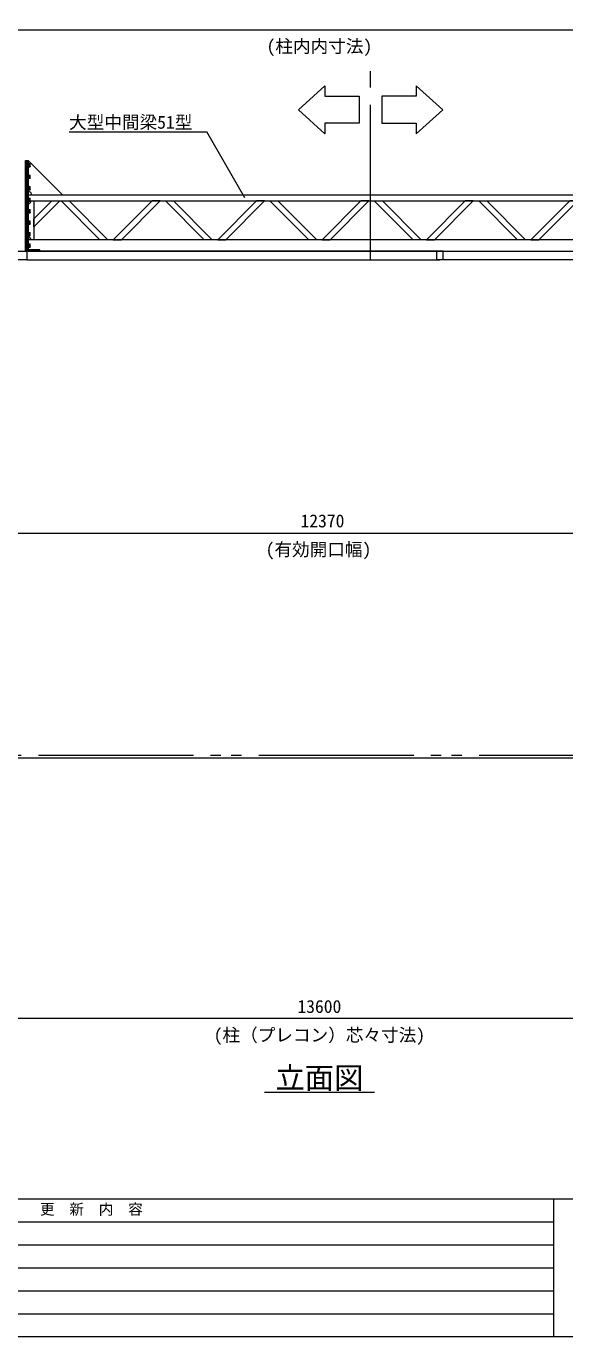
# Model space of a CAD drawing. Units: millimetres, scale not verified. Extents: x -16120 to 16120, y -26100 to 26100.
# Drawn here: x -7956 to -3261, y -26100 to -14688 of the extents above; entities that cross this region are included whole.
import ezdxf
from ezdxf.enums import TextEntityAlignment as Align

# ---------------------------------------------------------------- set-up
doc = ezdxf.new("R2010")
doc.units = ezdxf.units.MM
doc.header["$LTSCALE"] = 150
for name, pattern in [('CHAIN2', [12, 9, -1, 1, -1]), ('DASHED1', [1.8, 1.2, -0.6]), ('DOUBLE_CHAIN2', [12.8, 9, -1, 0.6, -0.6, 0.6, -1])]:
    doc.linetypes.add(name, pattern=pattern)
for name, color, linetype, lineweight in [('0-5_ﾍﾞｰｽﾗｲﾝ', 134, 'Continuous', 18), ('0-6_ﾎﾞﾙﾄ類', 134, 'Continuous', 18), ('0-8_ﾜｲﾔｰﾛｰﾌﾟ', 134, 'DOUBLE_CHAIN2', 18), ('0-A_図面枠', 134, 'Continuous', 18), ('0-B_寸法', 134, 'Continuous', 18), ('0-D_大型中間梁51', 134, 'Continuous', 18), ('1-0_大型連結用梁42', 134, 'Continuous', 18), ('1-6_通芯', 134, 'CHAIN2', 18), ('1-B_文字', 134, 'Continuous', 18)]:
    doc.layers.add(name, color=color, linetype=linetype, lineweight=lineweight)
doc.styles.add('ＭＳ ゴシック', font='')
doc.styles.get('ＭＳ ゴシック').set_extended_font_data('MS Gothic')

msp = doc.modelspace()

# ---------------------------------------------------------------- linework, layer by layer
at = {"layer": '0-5_ﾍﾞｰｽﾗｲﾝ'}
msp.add_line((-13950.3, -21060), (1899.7, -21060), dxfattribs=at)
at = {"layer": '0-6_ﾎﾞﾙﾄ類'}
for p, q in [((-7934.3, -15896.8), (-7938.3, -15897.9)), ((-7934.3, -15898.1), (-7938.3, -15899.2)), ((-7931.3, -15911.8), (-7931.3, -15884.1)), ((-7931.3, -15884.1), (-7922.6, -15884.1)), ((-7931.3, -15891.1), (-7922.6, -15891.1)), ((-7931.3, -15904.9), (-7922.6, -15904.9)), ((-7931.3, -15911.8), (-7922.6, -15911.8)), ((-7921.3, -15886.5), (-7922.6, -15884.1)), ((-7921.3, -15909.5), (-7922.6, -15911.8)), ((-7921.3, -15909.5), (-7921.3, -15886.5)), ((-7934.3, -15996.8), (-7938.3, -15997.9)), ((-7934.3, -15998.1), (-7938.3, -15999.2)), ((-7931.3, -16011.9), (-7931.3, -15984.2)), ((-7931.3, -15984.2), (-7922.6, -15984.2)), ((-7931.3, -15991.1), (-7922.6, -15991.1)), ((-7931.3, -16004.9), (-7922.6, -16004.9)), ((-7931.3, -16011.9), (-7922.6, -16011.9)), ((-7931.3, -16111.9), (-7931.3, -16084.1)), ((-7931.3, -16084.1), (-7922.6, -16084.1)), ((-7921.3, -15986.5), (-7922.6, -15984.2)), ((-7921.3, -16009.5), (-7922.6, -16011.9)), ((-7921.3, -16086.5), (-7922.6, -16084.1)), ((-7921.3, -16009.5), (-7921.3, -15986.5)), ((-7921.3, -16109.5), (-7921.3, -16086.5)), ((-7934.3, -16096.8), (-7938.3, -16097.9)), ((-7934.3, -16098.1), (-7938.3, -16099.2)), ((-7934.3, -16196.8), (-7938.3, -16197.9)), ((-7934.3, -16198.1), (-7938.3, -16199.2)), ((-7931.3, -16091.1), (-7922.6, -16091.1)), ((-7931.3, -16104.9), (-7922.6, -16104.9)), ((-7931.3, -16111.9), (-7922.6, -16111.9)), ((-7931.3, -16211.8), (-7931.3, -16184.1)), ((-7931.3, -16184.1), (-7922.6, -16184.1)), ((-7931.3, -16191.1), (-7922.6, -16191.1)), ((-7931.3, -16204.9), (-7922.6, -16204.9)), ((-7921.3, -16109.5), (-7922.6, -16111.9)), ((-7921.3, -16186.5), (-7922.6, -16184.1)), ((-7921.3, -16209.5), (-7921.3, -16186.5)), ((-7934.3, -16296.8), (-7938.3, -16297.9)), ((-7934.3, -16298.1), (-7938.3, -16299.2)), ((-7931.3, -16211.8), (-7922.6, -16211.8)), ((-7931.3, -16311.9), (-7931.3, -16284.2)), ((-7931.3, -16284.2), (-7922.6, -16284.2)), ((-7931.3, -16291.1), (-7922.6, -16291.1)), ((-7931.3, -16304.9), (-7922.6, -16304.9)), ((-7931.3, -16311.9), (-7922.6, -16311.9)), ((-7921.3, -16209.5), (-7922.6, -16211.8)), ((-7921.3, -16286.5), (-7922.6, -16284.2)), ((-7921.3, -16309.5), (-7922.6, -16311.9)), ((-7921.3, -16309.5), (-7921.3, -16286.5)), ((-7934.3, -16396.8), (-7938.3, -16397.9)), ((-7934.3, -16398.1), (-7938.3, -16399.2)), ((-7931.3, -16411.9), (-7931.3, -16384.1)), ((-7931.3, -16384.1), (-7922.6, -16384.1)), ((-7931.3, -16391.1), (-7922.6, -16391.1)), ((-7931.3, -16404.9), (-7922.6, -16404.9)), ((-7931.3, -16411.9), (-7922.6, -16411.9)), ((-7921.3, -16386.5), (-7922.6, -16384.1)), ((-7921.3, -16409.5), (-7922.6, -16411.9)), ((-7921.3, -16409.5), (-7921.3, -16386.5)), ((-7934.3, -16496.8), (-7938.3, -16497.9)), ((-7934.3, -16498.1), (-7938.3, -16499.2)), ((-7931.3, -16511.8), (-7931.3, -16484.1)), ((-7931.3, -16484.1), (-7922.6, -16484.1)), ((-7931.3, -16491.1), (-7922.6, -16491.1)), ((-7931.3, -16504.9), (-7922.6, -16504.9)), ((-7931.3, -16511.8), (-7922.6, -16511.8)), ((-7921.3, -16486.5), (-7922.6, -16484.1)), ((-7921.3, -16509.5), (-7922.6, -16511.8)), ((-7921.3, -16509.5), (-7921.3, -16486.5)), ((-7934.3, -16596.8), (-7938.3, -16597.9)), ((-7934.3, -16598.1), (-7938.3, -16599.2)), ((-7931.3, -16611.9), (-7931.3, -16584.2)), ((-7931.3, -16584.2), (-7922.6, -16584.2)), ((-7931.3, -16591.1), (-7922.6, -16591.1)), ((-7931.3, -16604.9), (-7922.6, -16604.9)), ((-7931.3, -16611.9), (-7922.6, -16611.9)), ((-7921.3, -16586.5), (-7922.6, -16584.2)), ((-7921.3, -16609.5), (-7922.6, -16611.9)), ((-7921.3, -16609.5), (-7921.3, -16586.5))]:
    msp.add_line(p, q, dxfattribs=at)
for points in [[(-7934.3, -15884), (-7934.3, -15912), (-7938.3, -15912), (-7938.3, -15884)], [(-7931.3, -15912), (-7934.3, -15912), (-7934.3, -15884), (-7931.3, -15884)], [(-7934.3, -15984), (-7934.3, -16012), (-7938.3, -16012), (-7938.3, -15984)], [(-7934.3, -16084), (-7934.3, -16112), (-7938.3, -16112), (-7938.3, -16084)], [(-7931.3, -16012), (-7934.3, -16012), (-7934.3, -15984), (-7931.3, -15984)], [(-7931.3, -16112), (-7934.3, -16112), (-7934.3, -16084), (-7931.3, -16084)], [(-7934.3, -16184), (-7934.3, -16212), (-7938.3, -16212), (-7938.3, -16184)], [(-7931.3, -16212), (-7934.3, -16212), (-7934.3, -16184), (-7931.3, -16184)], [(-7934.3, -16284), (-7934.3, -16312), (-7938.3, -16312), (-7938.3, -16284)], [(-7931.3, -16312), (-7934.3, -16312), (-7934.3, -16284), (-7931.3, -16284)], [(-7934.3, -16384), (-7934.3, -16412), (-7938.3, -16412), (-7938.3, -16384)], [(-7931.3, -16412), (-7934.3, -16412), (-7934.3, -16384), (-7931.3, -16384)], [(-7934.3, -16484), (-7934.3, -16512), (-7938.3, -16512), (-7938.3, -16484)], [(-7931.3, -16512), (-7934.3, -16512), (-7934.3, -16484), (-7931.3, -16484)], [(-7934.3, -16584), (-7934.3, -16612), (-7938.3, -16612), (-7938.3, -16584)], [(-7931.3, -16612), (-7934.3, -16612), (-7934.3, -16584), (-7931.3, -16584)]]:
    msp.add_lwpolyline(points, close=True, dxfattribs=at)
for centre, radius, start, end in [((-7927.7, -15887.6), 6.13, 325.616, 34.384), ((-7944.5, -15898), 22.9, 342.412, 17.588), ((-7927.7, -15908.4), 6.13, 325.616, 34.384), ((-7927.7, -15987.6), 6.13, 325.616, 34.384), ((-7944.5, -15998), 22.9, 342.412, 17.588), ((-7927.7, -16008.4), 6.13, 325.616, 34.384), ((-7927.7, -16087.6), 6.13, 325.616, 34.384), ((-7944.5, -16098), 22.9, 342.412, 17.588), ((-7927.7, -16108.4), 6.13, 325.616, 34.384), ((-7927.7, -16187.6), 6.13, 325.616, 34.384), ((-7944.5, -16198), 22.9, 342.412, 17.588), ((-7927.7, -16208.4), 6.13, 325.616, 34.384), ((-7927.7, -16287.6), 6.13, 325.616, 34.384), ((-7944.5, -16298), 22.9, 342.412, 17.588), ((-7927.7, -16308.4), 6.13, 325.616, 34.384), ((-7927.7, -16387.6), 6.13, 325.616, 34.384), ((-7944.5, -16398), 22.9, 342.412, 17.588), ((-7927.7, -16408.4), 6.13, 325.616, 34.384), ((-7927.7, -16487.6), 6.13, 325.616, 34.384), ((-7944.5, -16498), 22.9, 342.412, 17.588), ((-7927.7, -16508.4), 6.13, 325.616, 34.384), ((-7927.7, -16587.6), 6.13, 325.616, 34.384), ((-7944.5, -16598), 22.9, 342.412, 17.588), ((-7927.7, -16608.4), 6.13, 325.616, 34.384)]:
    msp.add_arc(centre, radius, start, end, dxfattribs=at)
at = {"layer": '0-8_ﾜｲﾔｰﾛｰﾌﾟ'}
msp.add_line((1181.3, -21037), (-11981.8, -21037), dxfattribs=at)
at = {"layer": '0-A_図面枠'}
for p, q in [((-16120.3, -24900), (16079.7, -24900)), ((-3360.3, -24900), (-3360.3, -26100)), ((-16120.3, -25100), (-3360.3, -25100)), ((-12240.3, -25300), (-3360.3, -25300)), ((-12240.3, -25500), (-3360.3, -25500)), ((-12240.3, -25700), (-3360.3, -25700)), ((-12240.3, -25900), (-3360.3, -25900))]:
    msp.add_line(p, q, dxfattribs=at)
msp.add_lwpolyline([(-16120.3, -3900), (16079.7, -3900), (16079.7, -26100), (-16120.3, -26100)], close=True, dxfattribs=at)
at = {"layer": '0-B_寸法'}
for p, q in [((-12062.3, -14719.2), (1261.7, -14719.2)), ((-11470.3, -19101.2), (723.7, -19101.2)), ((1311.7, -23329.5), (-12112.3, -23329.5))]:
    msp.add_line(p, q, dxfattribs=at)
at = {"layer": '0-D_大型中間梁51'}
for p, q in [((-7938.3, -16523), (-7938.3, -16233)), ((-4320.3, -16649.6), (-4380.3, -16649.6))]:
    msp.add_line(p, q, dxfattribs=at)
at = {"layer": '0-D_大型中間梁51', "linetype": 'DASHED1'}
for p in [(-7950.3, -16721), (-2850.3, -16721)]:
    msp.add_line(p, (-4350.3, -16721), dxfattribs=at)
at = {"layer": '0-D_大型中間梁51'}
for points in [[(-7950.3, -15858), (-7938.3, -15858), (-7938.3, -16648), (-7950.3, -16648)], [(-7888.3, -16434.5), (-7888.3, -16364.5), (-7731.8, -16208), (-7661.8, -16208)], [(-7581.8, -16208), (-7243.8, -16548), (-7313.8, -16548), (-7651.8, -16208)], [(-6858.8, -16208), (-7196.8, -16548), (-7126.8, -16548), (-6788.8, -16208)], [(-6671.8, -16208), (-6333.8, -16548), (-6403.8, -16548), (-6741.8, -16208)], [(-5948.8, -16208), (-6286.8, -16548), (-6216.8, -16548), (-5878.8, -16208)], [(-5761.8, -16208), (-5423.8, -16548), (-5493.8, -16548), (-5831.8, -16208)], [(-5038.8, -16208), (-5376.8, -16548), (-5306.8, -16548), (-4968.8, -16208)], [(-4851.8, -16208), (-4513.8, -16548), (-4583.8, -16548), (-4921.8, -16208)], [(-4128.8, -16208), (-4466.8, -16548), (-4396.8, -16548), (-4058.8, -16208)], [(-3941.8, -16208), (-3603.8, -16548), (-3673.8, -16548), (-4011.8, -16208)], [(-3218.8, -16208), (-3556.8, -16548), (-3486.8, -16548), (-3148.8, -16208)], [(-7938.3, -16648), (-2862.3, -16648), (-2862.3, -16548), (-7938.3, -16548)], [(-7938.3, -16648), (-7838.3, -16648), (-7838.3, -16636), (-7938.3, -16636)], [(-4380.3, -16718), (-4320.3, -16718), (-4320.3, -16648), (-4380.3, -16648)]]:
    msp.add_lwpolyline(points, close=True, dxfattribs=at)
for points in [[(-7938.3, -16128), (-7938.3, -15858), (-7638.3, -16158), (-7908.3, -16158)], [(-7921.3, -16208), (-2862.3, -16208), (-2862.3, -16158), (-7938.3, -16158), (-7938.3, -16208)], [(-7913.3, -16208), (-7888.3, -16208), (-7888.3, -16548), (-7913.3, -16548)], [(-4350.3, -16648), (-7950.3, -16648), (-7950.3, -16723), (-4350.3, -16723), (-4350.3, -16718)], [(-4350.3, -16648), (-2850.3, -16648), (-2850.3, -16723), (-4350.3, -16723), (-4350.3, -16718)]]:
    msp.add_lwpolyline(points, dxfattribs=at)
for centre, radius, start, end in [((-7938.3, -16158), 30, 0, 90), ((-7938.3, -16208), 25, 270, 360), ((-7938.3, -16548), 25, 0, 90)]:
    msp.add_arc(centre, radius, start, end, dxfattribs=at)
at = {"layer": '1-0_大型連結用梁42', "linetype": 'DASHED1'}
msp.add_line((-7950.3, -16721), (-12080.3, -16721), dxfattribs=at)
at = {"layer": '1-0_大型連結用梁42'}
msp.add_lwpolyline([(-7950.3, -16648), (-7962.3, -16648), (-7962.3, -15858), (-7950.3, -15858)], close=True, dxfattribs=at)
msp.add_lwpolyline([(-11850.3, -16648), (-7950.3, -16648), (-7950.3, -16723), (-11925.3, -16723)], dxfattribs=at)
at = {"layer": '1-6_通芯'}
msp.add_line((-4954.3, -16723), (-4954.3, -15078.9), dxfattribs=at)
at = {"layer": '1-B_文字'}
for p, q in [((-7582.5, -15607.7), (-6383.4, -15607.7)), ((-5880.3, -23969.5), (-4920.3, -23969.5))]:
    msp.add_line(p, q, dxfattribs=at)
for points in [[(-5583.3, -15415.1), (-5352.3, -15205.8), (-5352.3, -15298.5), (-5053.6, -15298.5), (-5053.6, -15532.1), (-5352.3, -15532.1), (-5352.3, -15624.7)], [(-4325.2, -15415.1), (-4556.3, -15205.8), (-4556.3, -15298.5), (-4854.9, -15298.5), (-4854.9, -15532.1), (-4556.3, -15532.1), (-4556.3, -15624.7)]]:
    msp.add_lwpolyline(points, close=True, dxfattribs=at)
msp.add_lwpolyline([(-6050.4, -16182.7), (-6382.4, -15607.7), (-6382.9, -15607.7)], dxfattribs=at)

# ---------------------------------------------------------------- texts
at = {"layer": '0-A_図面枠', "style": 'ＭＳ ゴシック'}
msp.add_text('更\u3000新\u3000内\u3000容', height=93.84, dxfattribs=at).set_placement((-7836.1, -25064.5), align=Align.BOTTOM_LEFT)
at = {"layer": '0-B_寸法', "style": 'ＭＳ ゴシック'}
for s, p in [('(柱内内寸法)', (-5861.1, -14952.2)), ('12370', (-5565.3, -19085.4)), ('(有効開口幅)', (-5869.1, -19334.2)), ('13600', (-5592.3, -23313.7)), ('(柱（プレコン）芯々寸法)', (-6321.9, -23562.5))]:
    msp.add_text(s, height=112.6, dxfattribs=at).set_placement(p, align=Align.BOTTOM_LEFT)
at = {"layer": '1-B_文字', "style": 'ＭＳ ゴシック'}
for s, height, p in [('大型中間梁51型', 112.6, (-7582.5, -15614.3)), ('立面図', 187.7, (-5784.3, -23995.1))]:
    msp.add_text(s, height=height, dxfattribs=at).set_placement(p, align=Align.BOTTOM_LEFT)

doc.saveas('drawing.dxf')
